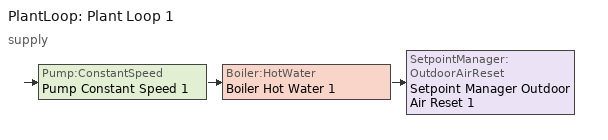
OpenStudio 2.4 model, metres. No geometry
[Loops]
PlantLoop 'Plant Loop 1'
 supply: Pump:ConstantSpeed 'Pump Constant Speed 1' > Boiler:HotWater 'Boiler Hot Water 1' > SetpointManager:OutdoorAirReset 'Setpoint Manager Outdoor Air Reset 1'
[PlantLoop]
Plant Loop 1: Fluid Type=Water; Glycol Concentration=0; Plant Loop Volume {m3}=Autocalculate; Load Distribution Scheme=Optimal
[Sizing:Plant]
Plant Loop 1: Loop Type=Heating; Design Loop Exit Temperature {C}=82; Loop Design Temperature Difference {deltaC}=11; Sizing Option=NonCoincident; Zone Timesteps in Averaging Window=1; Coincident Sizing Factor Mode=None
[Pump:ConstantSpeed]
Pump Constant Speed 1: Rated Flow Rate {m3/s}=autosize; Rated Pump Head {Pa}=179352; Rated Power Consumption {W}=autosize; Motor Efficiency=0.9; Fraction of Motor Inefficiencies to Fluid Stream=0; Pump Control Type=Intermittent; Design Power Sizing Method=PowerPerFlowPerPressure; Design Electric Power per Unit Flow Rate {W/(m3/s)}=348701.1; Design Shaft Power per Unit Flow Rate per Unit Head {W-s/m3-Pa}=1.28205
[Boiler:HotWater]
Boiler Hot Water 1: Water Outlet Upper Temperature Limit {C}=99; Boiler Flow Mode=ConstantFlow; Parasitic Electric Load {W}=0; Sizing Factor=1
[SetpointManager:OutdoorAirReset]
Setpoint Manager Outdoor Air Reset 1: Control Variable=Temperature; Setpoint at Outdoor Low Temperature {C}=22; Outdoor Low Temperature {C}=10; Setpoint at Outdoor High Temperature {C}=10; Outdoor High Temperature {C}=24
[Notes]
TrackingID:#[geJ8Vg]
